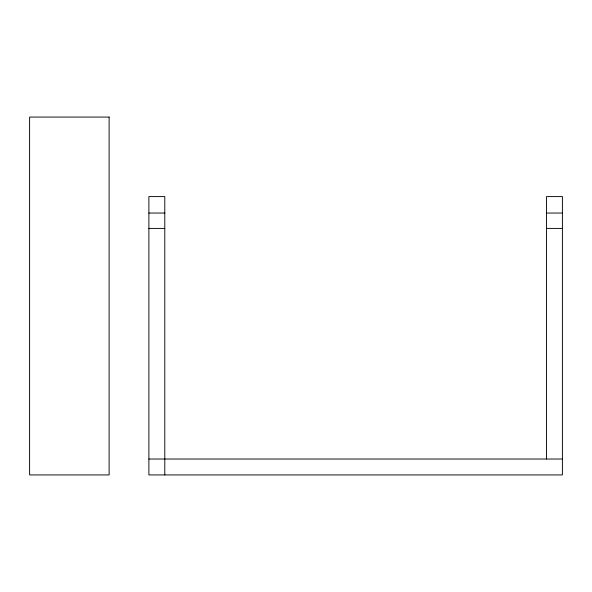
<?xml version="1.0" encoding="UTF-8"?>
<svg xmlns="http://www.w3.org/2000/svg" width="592" height="592" viewBox="0 0 592 592"><rect width="100%" height="100%" fill="white"/><g stroke="black" fill="none" stroke-linecap="round" stroke-linejoin="round"><path stroke-width="0.89" d="M148.881 213.046L164.791 213.046M546.497 213.046L562.4 213.046M148.881 228.408L164.791 228.408M546.497 228.408L562.4 228.408M148.881 459.022L562.4 459.022M546.497 459.022L546.497 196.596L562.4 196.596L562.4 474.925L148.881 474.925L148.881 196.596L164.791 196.596L164.791 474.925M109.12 117.075L29.6 117.075L29.6 474.925L109.12 474.925L109.12 117.075"/></g></svg>
